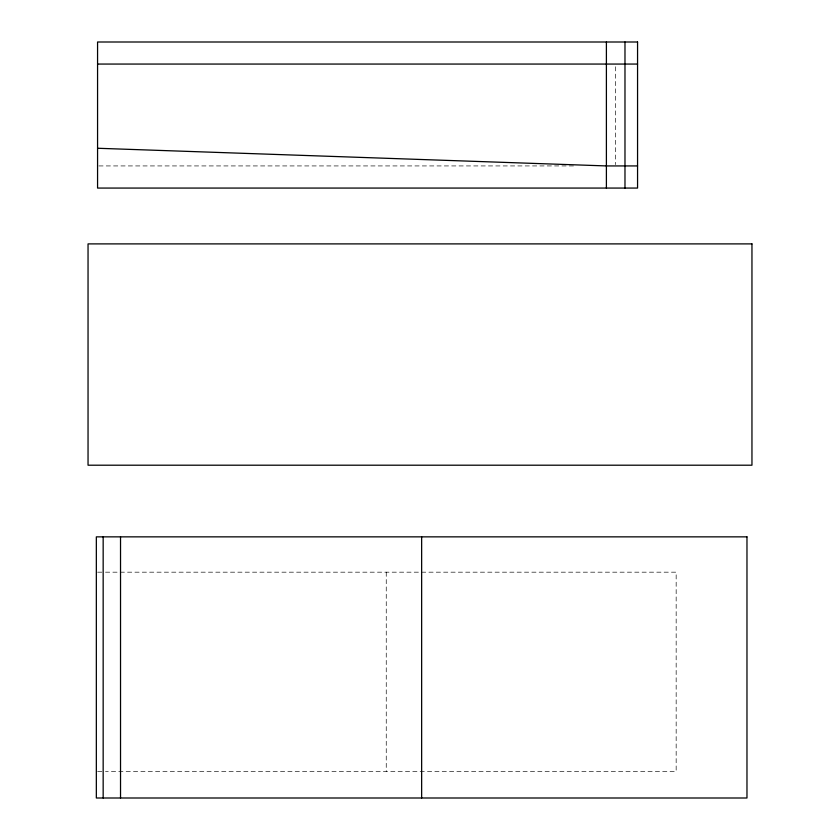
<?xml version="1.0" encoding="UTF-8"?>
<svg xmlns="http://www.w3.org/2000/svg" width="840" height="840" viewBox="0 0 840 840"><rect width="100%" height="100%" fill="white"/><g stroke="black" fill="none" stroke-linecap="round" stroke-linejoin="round"><path stroke-width="0.63" stroke-dasharray="4.2 3.15" d="M98.879 165.931L574.78 165.931M97.639 572.176L104.202 572.176M105.514 572.176L676.158 572.176L676.158 771.351L105.514 771.351M97.639 771.351L104.202 771.351M615.426 66.738L615.426 164.63M386.243 572.176L386.243 771.351"/><path stroke-width="1.26" d="M97.566 64.061L637.56 64.061M637.56 165.931L606.396 165.931L97.566 148.26M624.981 42L624.981 188.066M606.396 42L606.396 188.066M421.649 536.855L421.649 798M120.53 536.855L120.53 798M103.163 536.855L103.163 798M637.56 42L97.566 42L97.566 188.066L637.56 188.066L637.56 42M751.957 243.894L88.043 243.894L88.043 465.203L751.957 465.203L751.957 243.894M746.97 536.855L96.338 536.855L96.338 798L746.97 798L746.97 536.855"/></g></svg>
